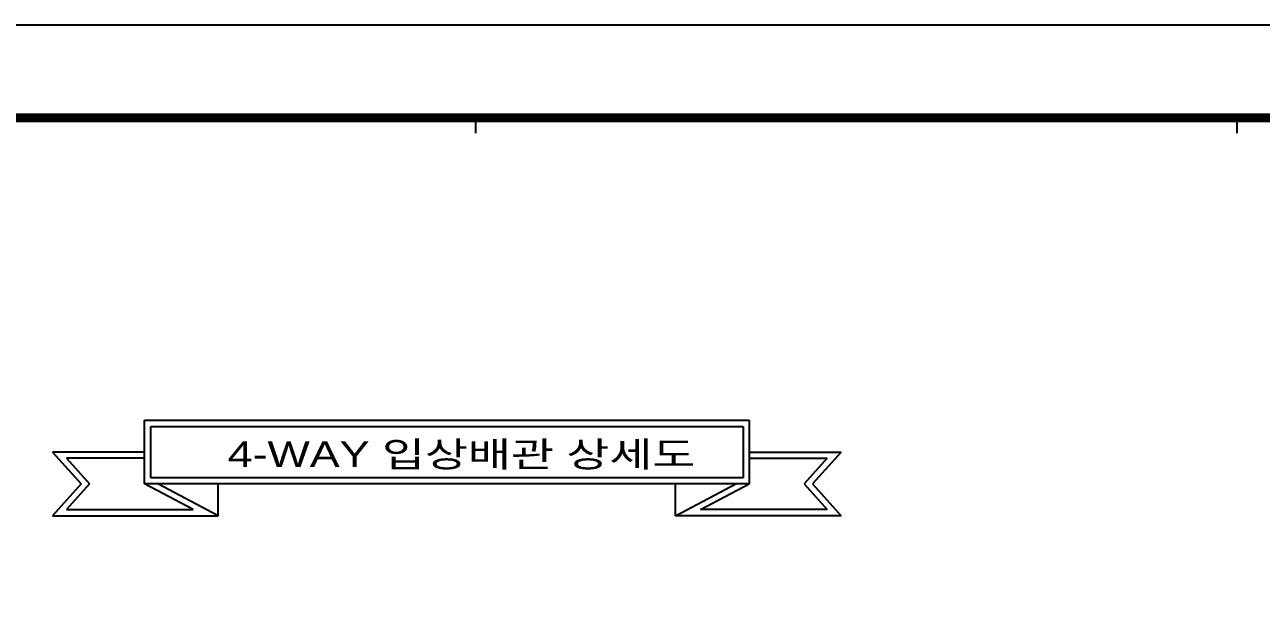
# Model space of a CAD drawing. Header units: millimetres. Extents: x 0 to 42050, y 0 to 29700.
# Drawn here: x 14414 to 28364, y 23272 to 29700 of the extents above; entities that cross this region are included whole.
import ezdxf
from ezdxf.enums import TextEntityAlignment as Align

# ---------------------------------------------------------------- set-up
doc = ezdxf.new("R2010")
doc.units = ezdxf.units.MM
doc.header["$LTSCALE"] = 50
doc.layers.add('2', color=2, linetype='Continuous')
doc.layers.add('XR-SHEET$0$XREF-Form$0$SHT', color=5, linetype='Continuous')
doc.layers.add('XR-SHEET$0$XREF-Form$0$TEMP', color=171, linetype='Continuous', plot=False)
doc.styles.add('돋움', font='')
doc.styles.get('돋움').set_extended_font_data('Dotum')

# ---------------------------------------------------------------- blocks, each defined once
blk = doc.blocks.new('XR-SHEET')
at = {"layer": 'XR-SHEET$0$XREF-Form$0$SHT'}
blk.add_lwpolyline([(0, 594), (841, 594), (841, 0), (0, 0)], close=True, dxfattribs=at)
at = {"layer": 'XR-SHEET$0$XREF-Form$0$SHT', "const_width": 2}
blk.add_lwpolyline([(46.5, 573), (819.5, 573), (819.5, 21), (46.5, 21)], close=True, dxfattribs=at)
at = {"layer": 'XR-SHEET$0$XREF-Form$0$TEMP'}
for p, q in [((390, 573), (390, 569.5)), ((561.75, 573), (561.75, 569.5))]:
    blk.add_line(p, q, dxfattribs=at)

msp = doc.modelspace()

# ---------------------------------------------------------------- linework, layer by layer
at = {"layer": '2'}
for p, q in [((15766, 25237), (22586, 25237)), ((15766, 24518), (15766, 25237)), ((15835, 25167), (22517, 25167)), ((15835, 24588), (15835, 25167)), ((22517, 25167), (22517, 24588)), ((22586, 25237), (22586, 24518)), ((14728, 24877), (15052, 24518)), ((15766, 24877), (14728, 24877)), ((22586, 24877), (23624, 24877)), ((23624, 24877), (23300, 24518)), ((15766, 24808), (14884, 24808)), ((14884, 24808), (15146, 24518)), ((22586, 24808), (23468, 24808)), ((23468, 24808), (23206, 24518)), ((22517, 24588), (15835, 24588)), ((15052, 24518), (14728, 24159)), ((15146, 24518), (14884, 24228)), ((22586, 24518), (15766, 24518)), ((16314, 24228), (15766, 24518)), ((16595, 24159), (15914, 24518)), ((16595, 24159), (16595, 24518)), ((21757, 24159), (22437, 24518)), ((21757, 24159), (21757, 24518)), ((22037, 24228), (22586, 24518)), ((23206, 24518), (23468, 24228)), ((23300, 24518), (23624, 24159)), ((14728, 24159), (16595, 24159)), ((14884, 24228), (16314, 24228)), ((23624, 24159), (21757, 24159)), ((23468, 24228), (22037, 24228))]:
    msp.add_line(p, q, dxfattribs=at)

# ---------------------------------------------------------------- block references
at = {"xscale": 50, "yscale": 50, "zscale": 50}
msp.add_blockref('XR-SHEET', (0, 0), dxfattribs=at)

# ---------------------------------------------------------------- texts
at = {"style": '돋움', "width": 1.19847}
msp.add_text('4-WAY 입상배관 상세도', height=288, dxfattribs=at).set_placement((16703, 24709), (21979, 24709), align=Align.FIT)

doc.saveas('drawing.dxf')
